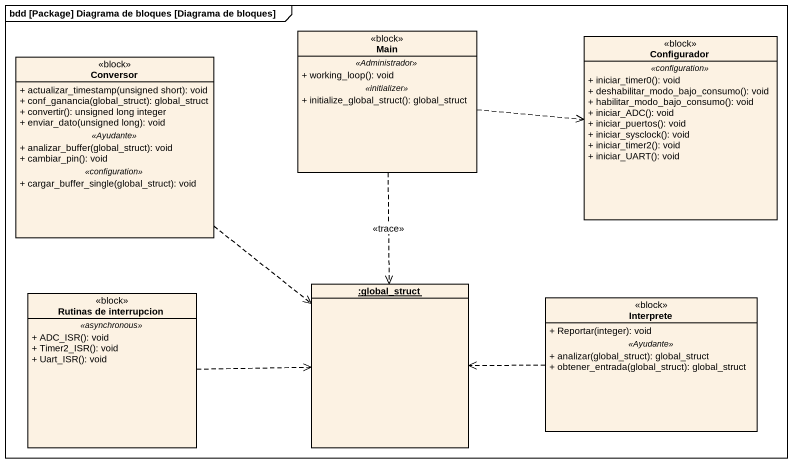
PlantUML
@startuml
mainframe bdd [Package] Diagrama de bloques [Diagrama de bloques]
hide circle
hide empty members
skinparam classAttributeIconSize 0
class Main <<block>> {
  .. <<Administrador>> ..
  + working_loop(): void
  .. <<initializer>> ..
  + initialize_global_struct(): global_struct
}
class Configurador <<block>> {
  .. <<configuration>> ..
  + iniciar_timer0(): void
  + deshabilitar_modo_bajo_consumo(): void
  + habilitar_modo_bajo_consumo(): void
  + iniciar_ADC(): void
  + iniciar_puertos(): void
  + iniciar_sysclock(): void
  + iniciar_timer2(): void
  + iniciar_UART(): void
}
class Conversor <<block>> {
  + actualizar_timestamp(unsigned short): void
  + conf_ganancia(global_struct): global_struct
  + convertir(): unsigned long integer
  + enviar_dato(unsigned long): void
  .. <<Ayudante>> ..
  + analizar_buffer(global_struct): void
  + cambiar_pin(): void
  .. <<configuration>> ..
  + cargar_buffer_single(global_struct): void
}
class "Rutinas de interrupcion" as Rutinas_de_interrupcion <<block>> {
  .. <<asynchronous>> ..
  + ADC_ISR(): void
  + Timer2_ISR(): void
  + Uart_ISR(): void
}
object ":global_struct" as global_struct
class Interprete <<block>> {
  + Reportar(integer): void
  .. <<Ayudante>> ..
  + analizar(global_struct): global_struct
  + obtener_entrada(global_struct): global_struct
}
Main .right.> Configurador
Main ..> global_struct : <<trace>>
Conversor ..> global_struct
Rutinas_de_interrupcion .right.> global_struct
Interprete .left.> global_struct
@enduml
